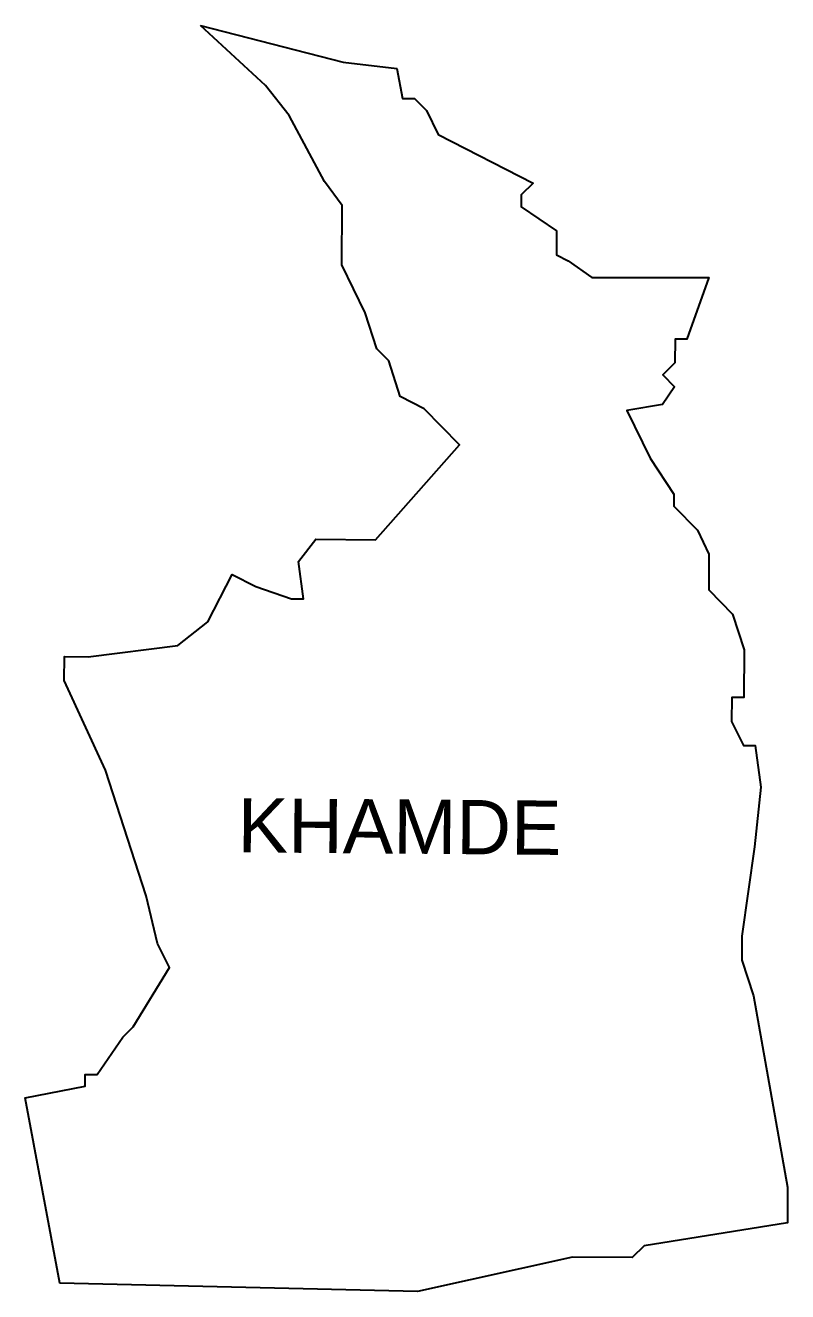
# Model space of a CAD drawing. Header units: metres. Extents: x 281616 to 293162, y 2019205 to 2023667.
# Drawn here: x 292446 to 293162, y 2020408 to 2021596 of the extents above; entities that cross this region are included whole.
import ezdxf

# ---------------------------------------------------------------- set-up
doc = ezdxf.new("R2010")
doc.units = ezdxf.units.M
doc.layers.add('VILLAGE NAME', color=250, linetype='Continuous')
doc.styles.get("Standard").update_dxf_attribs({"font": 'simplex.shx'})

msp = doc.modelspace()

# ---------------------------------------------------------------- linework, layer by layer
at = {"color": 6, "flags": 128}
msp.add_lwpolyline([(292610.3, 2021596.2), (292744.4, 2021561.6), (292794.8, 2021555.6), (292800.2, 2021527.6), (292811.4, 2021527.5), (292822.5, 2021516.2), (292833.5, 2021493.7), (292922.7, 2021448.2), (292911.4, 2021437.1), (292911.4, 2021425.9), (292944.8, 2021403.3), (292944.6, 2021380.9), (292955.8, 2021375.2), (292978, 2021359.5), (293087.9, 2021359.5), (293067.2, 2021301.6), (293056, 2021301.6), (293055.8, 2021279.3), (293044.5, 2021268.1), (293055.6, 2021256.9), (293044.3, 2021240.2), (293010.7, 2021234.8), (293032.7, 2021189.9), (293054.9, 2021156.1), (293054.8, 2021144.9), (293077, 2021122.3), (293087.8, 2021099.9), (293087.8, 2021066.3), (293110, 2021043.7), (293120.9, 2021010), (293120.6, 2020965.2), (293109.4, 2020965.3), (293109.2, 2020942.9), (293120.2, 2020920.4), (293131.4, 2020920.3), (293136.7, 2020881.1), (293130.7, 2020825.2), (293118.9, 2020741.3), (293118.7, 2020718.9), (293129.6, 2020685.2), (293161.8, 2020505.8), (293161.6, 2020472.2), (293027, 2020450.8), (293015.7, 2020439.7), (292959.8, 2020440.1), (292814, 2020407.7), (292478.1, 2020415.8), (292445.8, 2020589.7), (292501.9, 2020600.4), (292502, 2020611.6), (292513.2, 2020611.6), (292537.3, 2020646.4), (292547.1, 2020656.1), (292581.1, 2020711.8), (292570.1, 2020734.3), (292559.2, 2020779.2), (292521, 2020897), (292482.4, 2020981.3), (292482.6, 2021003.7), (292505, 2021003.6), (292589.1, 2021014.1), (292617.2, 2021036.3), (292640, 2021080.9), (292662.3, 2021069.5), (292695.8, 2021058.1), (292707, 2021058), (292702.4, 2021092.9), (292718.6, 2021113.9), (292774.6, 2021113.4), (292853.6, 2021202.4), (292820.3, 2021236.3), (292798, 2021247.7), (292787.1, 2021281.3), (292775.9, 2021292.6), (292765, 2021326.3), (292743, 2021371.3), (292743.4, 2021427.2), (292726.8, 2021449.8), (292693.7, 2021511.6), (292671.5, 2021539.8), (292610.3, 2021596.2)], dxfattribs=at)

# ---------------------------------------------------------------- texts
at = {"layer": 'VILLAGE NAME', "insert": (292645.5, 2020870.9), "char_height": 50.893, "attachment_point": 1, "rotation": 359.5442}
msp.add_mtext_dynamic_manual_height_columns('{\\fArial|b0|i0|c0|p34;KHAMDE}', width=50.893, gutter_width=254.5, heights=[1245.6], dxfattribs=at)

doc.saveas('drawing.dxf')
